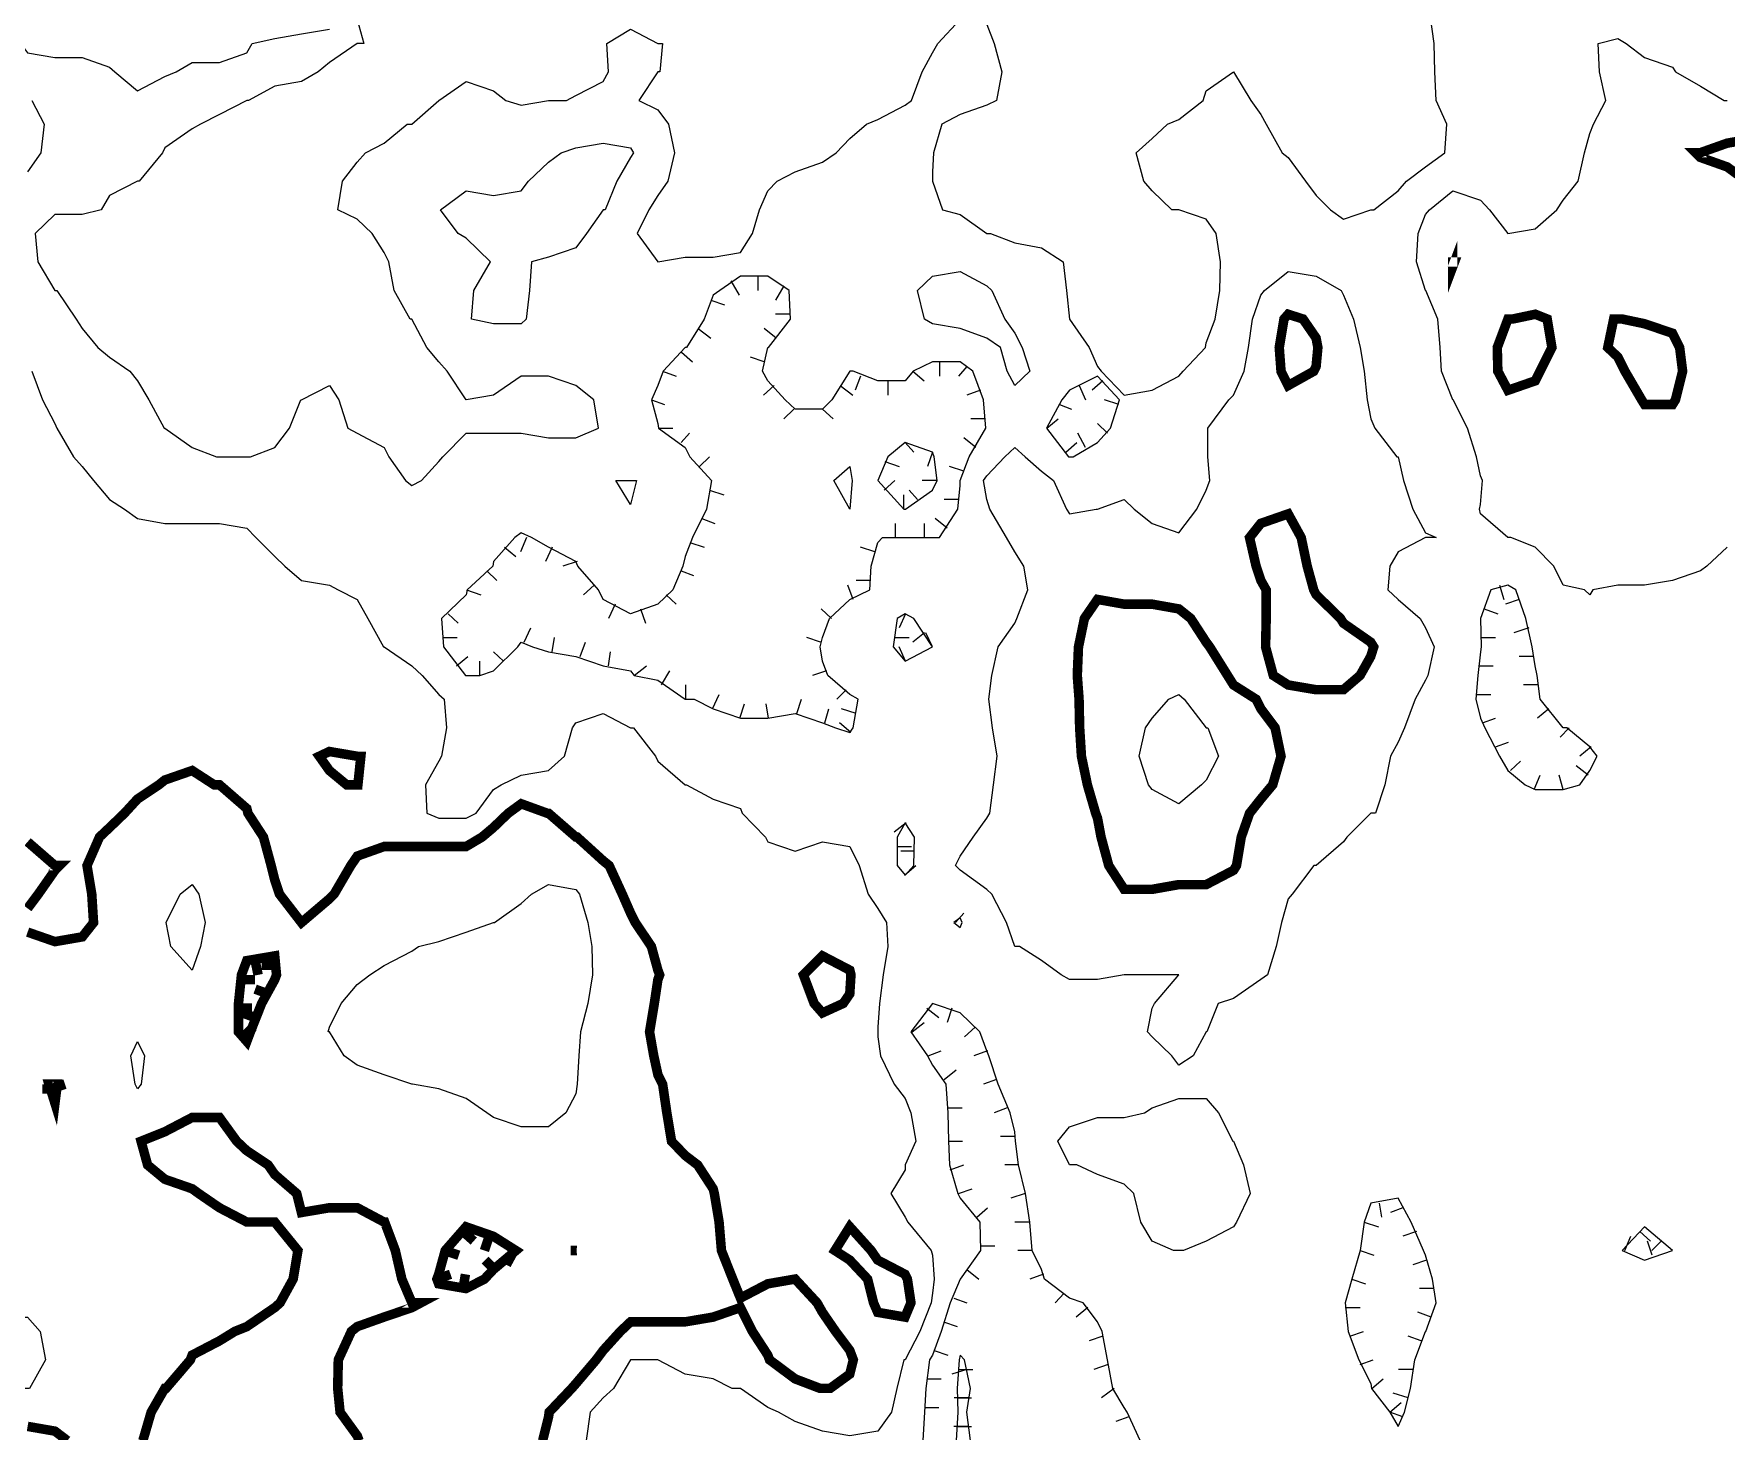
# Model space of a CAD drawing. Extents: x 628896 to 629898, y 4519176 to 4520140.
# Drawn here: x 629174.4 to 629352.5, y 4519785 to 4519932 of the extents above; entities that cross this region are included whole.
import ezdxf

# ---------------------------------------------------------------- set-up
doc = ezdxf.new("R2010")
doc.units = 0

msp = doc.modelspace()

# ---------------------------------------------------------------- linework, layer by layer
at = {"layer": 'GSLAYER', "linetype": 'CONTINUOUS', "flags": 128}
for points in [[(629171.6875, 4519934), (629173, 4519931), (629173.75, 4519930), (629176.625, 4519929.5), (629179.5, 4519929.5), (629182.375, 4519928.5), (629182.9375, 4519928), (629185.3125, 4519926), (629188.1875, 4519927.5), (629189.375, 4519928), (629191.0625, 4519929), (629193.9375, 4519929), (629196.8125, 4519930), (629197.375, 4519931), (629199.75, 4519931.5), (629202.5625, 4519932), (629205.5, 4519932.5)], [(629208.4375, 4519933.5), (629209.125, 4519931), (629208.4375, 4519931), (629205.5, 4519929), (629204.3125, 4519928), (629202.5625, 4519927), (629199.75, 4519926.5), (629197, 4519925), (629196.8125, 4519925), (629193.9375, 4519923.5), (629191.9375, 4519922.5), (629191.0625, 4519922), (629188.1875, 4519920), (629187.9375, 4519919.5), (629185.5, 4519916.5), (629185.3125, 4519916.5), (629182.375, 4519915), (629181.5, 4519913.5), (629179.5, 4519913), (629176.625, 4519913), (629174.5625, 4519911), (629174.8125, 4519908), (629176.625, 4519905), (629176.8125, 4519905), (629178.875, 4519902), (629179.5, 4519901), (629181.125, 4519899), (629182.375, 4519898), (629184.5, 4519896.5), (629185.3125, 4519895.5), (629186.5, 4519893.5), (629188.125, 4519890.5), (629188.1875, 4519890.5), (629191.0625, 4519888.5), (629193.625, 4519887.5), (629193.9375, 4519887.5), (629196.8125, 4519887.5), (629197.1875, 4519887.5), (629199.75, 4519888.5), (629201.3125, 4519890.5), (629202.5, 4519893.5), (629202.5625, 4519893.5), (629205.5, 4519895), (629206.5, 4519893.5), (629207.4375, 4519890.5), (629208.4375, 4519890), (629211.25, 4519888.5), (629211.75, 4519887.5), (629213.5, 4519885), (629214.1875, 4519884.5), (629215.1875, 4519885), (629217, 4519887), (629217.4375, 4519887.5), (629219.875, 4519890), (629222.75, 4519890), (629225.6875, 4519890), (629228.5625, 4519889.5), (629231.4375, 4519889.5), (629233.8125, 4519890.5), (629233.3125, 4519893.5), (629231.4375, 4519895), (629228.5625, 4519896), (629225.6875, 4519896), (629222.75, 4519894), (629219.875, 4519893.5), (629217.875, 4519896.5), (629217, 4519897.5), (629215.75, 4519899), (629214.1875, 4519902), (629214, 4519902), (629212.3125, 4519905), (629211.75, 4519908), (629211.25, 4519909), (629210, 4519911), (629208.4375, 4519912.5), (629206.375, 4519913.5), (629206.875, 4519916.5), (629208.4375, 4519918.5), (629209.3125, 4519919.5), (629211.25, 4519920.5), (629213.6875, 4519922.5), (629214.1875, 4519922.5), (629217, 4519925), (629219.875, 4519927), (629222.75, 4519926), (629224.0625, 4519925), (629225.6875, 4519924.5), (629228.5625, 4519925), (629230.4375, 4519925), (629231.4375, 4519925.5), (629234.3125, 4519927), (629234.875, 4519928), (629234.6875, 4519931), (629237.1875, 4519932.5), (629240.0625, 4519931), (629240.5625, 4519931), (629240.25, 4519928), (629240.0625, 4519928), (629238.0625, 4519925), (629240.0625, 4519924), (629241.1875, 4519922.5), (629241.8125, 4519919.5), (629241.125, 4519916.5), (629240.0625, 4519915), (629239.125, 4519913.5), (629237.875, 4519911), (629240.0625, 4519908), (629242.9375, 4519908.5), (629245.875, 4519908.5), (629248.75, 4519909), (629250, 4519911), (629250.75, 4519913.5), (629251.625, 4519915.5), (629252.625, 4519916.5), (629254.5, 4519917.5), (629257.375, 4519918.5), (629258.8125, 4519919.5), (629260.25, 4519921), (629262, 4519922.5), (629263.1875, 4519923), (629266.0625, 4519924.5), (629266.75, 4519925), (629267.875, 4519928), (629268.9375, 4519930), (629269.5, 4519931), (629271.875, 4519933.5)], [(629274.6875, 4519933), (629275.4375, 4519931), (629276.25, 4519928), (629275.6875, 4519925), (629274.6875, 4519924.5), (629271.875, 4519923.5), (629269.9375, 4519922.5), (629269.0625, 4519919.5), (629268.9375, 4519917.5), (629268.9375, 4519916.5), (629268.9375, 4519916.5), (629270, 4519913.5), (629271.875, 4519913), (629274.6875, 4519911), (629275.0625, 4519911), (629277.625, 4519910), (629280.4375, 4519909.5), (629282.6875, 4519908), (629283.0625, 4519905), (629283.375, 4519902), (629285.4375, 4519899), (629286.3125, 4519897), (629286.6875, 4519896.5), (629289.125, 4519894), (629292.0625, 4519894.5), (629294.875, 4519896), (629295.3125, 4519896.5), (629297.6875, 4519899), (629297.75, 4519899.5), (629298.6875, 4519902), (629299.1875, 4519905), (629299.25, 4519908), (629298.8125, 4519911), (629297.75, 4519912.5), (629294.875, 4519913.5), (629294.125, 4519913.5), (629292.0625, 4519915.5), (629291.1875, 4519916.5), (629290.375, 4519919.5), (629292.0625, 4519921), (629293.6875, 4519922.5), (629294.875, 4519923), (629297.4375, 4519925), (629297.75, 4519926), (629300.625, 4519928), (629302.4375, 4519925), (629303.5, 4519923.5), (629304.0625, 4519922.5), (629305.75, 4519919.5), (629306.375, 4519919), (629308.1875, 4519916.5), (629309.3125, 4519915), (629310.8125, 4519913.5), (629312.1875, 4519912.5), (629315.0625, 4519913.5), (629315.375, 4519913.5), (629317.9375, 4519915.5), (629318.8125, 4519916.5), (629320.8125, 4519918), (629322.875, 4519919.5), (629323.0625, 4519922.5), (629321.9375, 4519925), (629321.8125, 4519928), (629321.75, 4519931), (629321.3125, 4519934)], [(629337.5625, 4519873.5), (629335.3125, 4519874), (629334.3125, 4519876), (629332.375, 4519878), (629329.8125, 4519879), (629329.5, 4519879), (629326.625, 4519881.5), (629326.5, 4519882), (629326.625, 4519882.5), (629326.8125, 4519885), (629326.625, 4519885.5), (629326.1875, 4519887.5), (629325.25, 4519890.5), (629323.75, 4519893.5), (629323.6875, 4519893.5), (629322.5, 4519896.5), (629322.375, 4519899), (629322.125, 4519902), (629320.875, 4519905), (629320.8125, 4519905), (629319.875, 4519908), (629320.0625, 4519911), (629320.8125, 4519913), (629321.25, 4519913.5), (629323.6875, 4519915.5), (629326.625, 4519914.5), (629327.5625, 4519913.5), (629329.5, 4519911), (629332.375, 4519911.5), (629334.625, 4519913.5), (629335.3125, 4519914.5), (629336.875, 4519916.5), (629337.5625, 4519919.5), (629338.125, 4519921.5), (629338.5, 4519922.5), (629339.8125, 4519925), (629339.125, 4519928), (629339, 4519931), (629341.0625, 4519931.5), (629341.9375, 4519931), (629343.875, 4519929.5), (629346.8125, 4519928.5), (629347.125, 4519928), (629349.75, 4519926.5), (629352.25, 4519925), (629352.5625, 4519925)], [(629174.1875, 4519925), (629175.5, 4519922.5), (629175.125, 4519919.5), (629173.75, 4519917.5)], [(629220.4375, 4519902), (629220.6875, 4519905), (629222.4375, 4519908), (629219.875, 4519910.5), (629219.0625, 4519911), (629217.1875, 4519913.5), (629219.875, 4519915.5), (629222.75, 4519915), (629225.6875, 4519915.5), (629226.4375, 4519916.5), (629228.5625, 4519918.5), (629229.875, 4519919.5), (629231.4375, 4519920), (629234.3125, 4519920.5), (629237.1875, 4519920), (629237.5, 4519919.5), (629237.1875, 4519919), (629235.75, 4519916.5), (629234.5, 4519913.5), (629234.3125, 4519913.5), (629232.5625, 4519911), (629231.4375, 4519909.5), (629228.5625, 4519908.5), (629226.75, 4519908), (629226.5625, 4519905), (629226.1875, 4519902), (629225.6875, 4519901.5), (629222.75, 4519901.5), (629220.4375, 4519902)], [(629260.625, 4519859), (629261.125, 4519862), (629260.25, 4519862.5), (629257.9375, 4519864.5), (629257.375, 4519866), (629257.125, 4519867.5), (629257.375, 4519868.5), (629258.125, 4519870.5), (629260.25, 4519872.5), (629262.375, 4519873.5), (629262.5, 4519876), (629263.1875, 4519878.5), (629263.6875, 4519879), (629266.0625, 4519879), (629268.375, 4519879), (629268.9375, 4519879), (629269.6875, 4519879), (629271.625, 4519882), (629271.875, 4519884.5), (629271.875, 4519885), (629272.8125, 4519887.5), (629274.5625, 4519890.5), (629274.3125, 4519893.5), (629273.1875, 4519896.5), (629271.875, 4519897.5), (629268.9375, 4519897.5), (629266.9375, 4519896.5), (629266.0625, 4519895.5), (629263.1875, 4519895.5), (629260.625, 4519896.5), (629260.25, 4519896.5), (629260.25, 4519896.5), (629258.375, 4519893.5), (629257.375, 4519892.5), (629254.5, 4519892.5), (629253.4375, 4519893.5), (629251.625, 4519895.5), (629251.0625, 4519896.5), (629251.625, 4519899), (629251.6875, 4519899), (629254, 4519902), (629253.875, 4519905), (629251.625, 4519906.5), (629248.75, 4519906.5), (629246.5625, 4519905), (629245.875, 4519904.5), (629244.9375, 4519902), (629243.0625, 4519899), (629242.9375, 4519899), (629240.625, 4519896.5), (629240.0625, 4519895), (629239.375, 4519893.5), (629240.0625, 4519891), (629240.125, 4519890.5), (629242.9375, 4519888.5), (629243.4375, 4519887.5), (629245.6875, 4519885), (629245.1875, 4519882), (629243.6875, 4519879), (629242.9375, 4519877), (629242.6875, 4519876), (629241.625, 4519873.5), (629240.0625, 4519872), (629237.1875, 4519871), (629234.3125, 4519872.5), (629233.8125, 4519873.5), (629231.625, 4519876), (629231.4375, 4519876.5), (629228.5625, 4519878), (629226.75, 4519879), (629225.6875, 4519879.5), (629225, 4519879), (629222.75, 4519876.5), (629222.6875, 4519876), (629220, 4519873.5), (629219.875, 4519873), (629217.3125, 4519870.5), (629217.5, 4519867.5), (629219.8125, 4519864.5), (629219.875, 4519864.5), (629221.3125, 4519864.5), (629222.75, 4519865), (629225.3125, 4519867.5), (629225.6875, 4519868), (629226.875, 4519867.5), (629228.5625, 4519867), (629231.4375, 4519866.5), (629234.3125, 4519865.5), (629237.1875, 4519865), (629237.5625, 4519864.5), (629240.0625, 4519864), (629242.9375, 4519862), (629243.875, 4519862), (629245.875, 4519861), (629248.75, 4519860), (629251.625, 4519860), (629254.5, 4519860.5), (629257.375, 4519859.5), (629258.75, 4519859), (629260.25, 4519858.5), (629260.625, 4519859)], [(629250.5625, 4519906.5), (629250.5625, 4519905)], [(629276.8125, 4519896.5), (629276.125, 4519899), (629274.6875, 4519900), (629271.875, 4519901), (629268.9375, 4519901.5), (629268.125, 4519902), (629267.375, 4519905), (629268.9375, 4519906.5), (629271.875, 4519907), (629274.6875, 4519905.5), (629275.1875, 4519905), (629276.5625, 4519902), (629277.625, 4519900.5), (629278.375, 4519899), (629279.1875, 4519896.5), (629277.625, 4519895), (629276.8125, 4519896.5)], [(629294.125, 4519824.5), (629292.0625, 4519826.5), (629291.5625, 4519827), (629292.0625, 4519829.5), (629292.3125, 4519830), (629294.875, 4519833), (629292.0625, 4519833), (629289.75, 4519833), (629289.125, 4519833), (629286.3125, 4519832.5), (629283.375, 4519832.5), (629282.5, 4519833), (629280.4375, 4519834.5), (629278.125, 4519836), (629277.625, 4519836), (629276.75, 4519838.5), (629275.1875, 4519841.5), (629274.6875, 4519842), (629271.875, 4519844), (629271.375, 4519844.5), (629271.875, 4519845.5), (629273.25, 4519847.5), (629274.6875, 4519849.5), (629275, 4519850), (629275.375, 4519853), (629275.75, 4519856), (629275.25, 4519859), (629274.875, 4519862), (629275.1875, 4519864.5), (629275.875, 4519867.5), (629277.625, 4519870), (629277.8125, 4519870.5), (629279, 4519873.5), (629278.5625, 4519876), (629277.625, 4519877.5), (629276.75, 4519879), (629275, 4519882), (629274.6875, 4519883), (629274.3125, 4519885), (629274.6875, 4519885.5), (629276.5625, 4519887.5), (629277.625, 4519888.5), (629278.6875, 4519887.5), (629280.4375, 4519886), (629281.6875, 4519885), (629283.0625, 4519882), (629283.375, 4519881.5), (629286.1875, 4519882), (629286.3125, 4519882), (629289.125, 4519883), (629290.1875, 4519882), (629292.0625, 4519880.5), (629294.875, 4519879.5), (629296.75, 4519882), (629297.75, 4519884), (629298.125, 4519885), (629297.9375, 4519887.5), (629297.9375, 4519890.5), (629300.125, 4519893.5), (629300.625, 4519894), (629301.75, 4519896.5), (629302.1875, 4519899), (629302.625, 4519902), (629303.5, 4519904.5), (629303.875, 4519905), (629306.375, 4519907), (629309.3125, 4519906.5), (629311.9375, 4519905), (629312.1875, 4519904.5), (629313.25, 4519902), (629313.9375, 4519899), (629314.375, 4519896.5), (629314.6875, 4519893.5), (629315.0625, 4519891.5), (629315.5, 4519890.5), (629317.8125, 4519887.5), (629317.9375, 4519887.5), (629318.5, 4519885), (629319.5, 4519882), (629320.8125, 4519879.5), (629321.9375, 4519879), (629320.8125, 4519879), (629317.9375, 4519877.5), (629317.0625, 4519876), (629316.875, 4519873.5), (629317.9375, 4519872.5), (629320.25, 4519870.5), (629320.8125, 4519869.5), (629321.75, 4519867.5), (629321.0625, 4519864.5), (629320.8125, 4519864), (629319.75, 4519862), (629318.625, 4519859), (629317.9375, 4519857.5), (629317.125, 4519856), (629316.5625, 4519853), (629315.5625, 4519850), (629315.0625, 4519850), (629312.5625, 4519847.5), (629312.1875, 4519847), (629309.3125, 4519844.5), (629309.0625, 4519844.5), (629306.8125, 4519841.5), (629306.375, 4519841), (629305.6875, 4519838.5), (629305.125, 4519836), (629304.1875, 4519833), (629303.5, 4519832.5), (629300.625, 4519830.5), (629299, 4519830), (629297.8125, 4519827), (629297.75, 4519827), (629296.375, 4519824.5), (629294.875, 4519823.5), (629294.125, 4519824.5)], [(629247.75, 4519906), (629248.625, 4519904.5)], [(629253.3125, 4519905.5), (629252.4375, 4519904)], [(629245.625, 4519904), (629247.0625, 4519903.5)], [(629254, 4519902.5), (629252.4375, 4519902.5)], [(629244.3125, 4519901), (629245.625, 4519900)], [(629252.5, 4519900), (629251.25, 4519901)], [(629242.5625, 4519898.5), (629243.6875, 4519897.5)], [(629251.25, 4519897.5), (629249.8125, 4519898)], [(629174.1875, 4519896.5), (629175.3125, 4519893.5), (629176.625, 4519891), (629176.8125, 4519890.5), (629178.5625, 4519887.5), (629179.5, 4519886.5), (629180.6875, 4519885), (629182.375, 4519883), (629183.9375, 4519882), (629185.3125, 4519881), (629188.1875, 4519880.5), (629191.0625, 4519880.5), (629193.9375, 4519880.5), (629196.8125, 4519880), (629197.75, 4519879), (629199.75, 4519877), (629200.8125, 4519876), (629202.5625, 4519874.5), (629205.5, 4519874), (629206.4375, 4519873.5), (629208.4375, 4519872.5), (629209.5625, 4519870.5), (629211.1875, 4519867.5), (629211.25, 4519867.5), (629214.1875, 4519865.5), (629215.25, 4519864.5), (629217, 4519862.5), (629217.5625, 4519862), (629217.8125, 4519859), (629217.3125, 4519856), (629217, 4519855.5), (629215.625, 4519853), (629215.75, 4519850), (629217, 4519849.5), (629219.875, 4519849.5), (629220.9375, 4519850), (629222.75, 4519852.5), (629223.5625, 4519853), (629225.6875, 4519854), (629228.5625, 4519854.5), (629230.25, 4519856), (629231.0625, 4519859), (629231.4375, 4519859.5), (629234.3125, 4519860.5), (629237.1875, 4519859), (629237.5, 4519859), (629239.8125, 4519856), (629240.0625, 4519855.5), (629242.9375, 4519853), (629243.0625, 4519853), (629245.875, 4519851.5), (629248.75, 4519850.5), (629248.9375, 4519850), (629251.375, 4519847.5), (629251.625, 4519847), (629254.5, 4519846), (629257.375, 4519847), (629260.25, 4519846.5), (629261.25, 4519844.5), (629262.1875, 4519841.5), (629263.1875, 4519840), (629264.125, 4519838.5), (629264.25, 4519836), (629263.75, 4519833), (629263.375, 4519830), (629263.1875, 4519827.5), (629263.1875, 4519827), (629263.1875, 4519826.5), (629263.5, 4519824.5), (629264.9375, 4519821.5), (629266.0625, 4519820), (629266.6875, 4519818.5), (629267.1875, 4519815.5), (629266.0625, 4519813), (629266.0625, 4519812.5), (629264.5625, 4519810), (629266.0625, 4519807.5), (629266.375, 4519807), (629268.8125, 4519804), (629268.9375, 4519803.5), (629269.125, 4519801), (629268.9375, 4519799.5), (629268.8125, 4519798.5), (629267.625, 4519795.5), (629266.0625, 4519792.5), (629265.9375, 4519792.5), (629265.1875, 4519789.5), (629264.625, 4519787), (629263.1875, 4519785), (629260.25, 4519784.5), (629257.375, 4519785), (629254.5, 4519786), (629252.75, 4519787), (629251.625, 4519787.5), (629248.75, 4519789.5), (629247.875, 4519789.5), (629245.875, 4519790.5), (629242.9375, 4519791), (629240.0625, 4519792.5), (629237.8125, 4519792.5), (629237.1875, 4519792.5), (629235.375, 4519789.5), (629234.3125, 4519788.5), (629232.9375, 4519787), (629232.5, 4519784)], [(629240.5625, 4519896.5), (629242, 4519896)], [(629261.375, 4519896), (629260.8125, 4519894.5)], [(629266.875, 4519896.5), (629268.0625, 4519895.5)], [(629269.6875, 4519897.5), (629269.6875, 4519896)], [(629272.5625, 4519897), (629271.6875, 4519896)], [(629283.75, 4519887.5), (629286.3125, 4519889), (629287.6875, 4519890.5), (629288.625, 4519893.5), (629286.3125, 4519896), (629283.375, 4519894.5), (629282.5625, 4519893.5), (629280.9375, 4519890.5), (629283.25, 4519887.5), (629283.375, 4519887.5), (629283.75, 4519887.5)], [(629252.3125, 4519895), (629251.1875, 4519894)], [(629259.25, 4519895), (629260.5625, 4519894)], [(629264.25, 4519895.5), (629264.25, 4519894)], [(629274, 4519894.5), (629272.5625, 4519894)], [(629284.375, 4519895), (629285.0625, 4519893.5)], [(629286.875, 4519895.5), (629285.75, 4519894.5)], [(629239.375, 4519893.5), (629240.75, 4519893)], [(629254.375, 4519892.5), (629253.3125, 4519891.5)], [(629257.375, 4519892.5), (629258.5, 4519891.5)], [(629282.3125, 4519893), (629283.5625, 4519892.5)], [(629288.5625, 4519893), (629287.0625, 4519893.5)], [(629240.125, 4519890.5), (629241.625, 4519890.5)], [(629274.5, 4519891.5), (629273, 4519891.5)], [(629281, 4519890.5), (629282.1875, 4519891.5)], [(629287.375, 4519890), (629286.3125, 4519891)], [(629242.5, 4519889), (629243.375, 4519890)], [(629266.125, 4519882), (629268.9375, 4519884), (629269.4375, 4519885), (629269.125, 4519887.5), (629268.9375, 4519888), (629266.0625, 4519889), (629264.25, 4519887.5), (629263.1875, 4519885), (629265.9375, 4519882), (629266.0625, 4519882), (629266.125, 4519882)], [(629266.0625, 4519889), (629267, 4519888)], [(629273.5, 4519888.5), (629272.25, 4519889.5)], [(629283, 4519888), (629284.125, 4519889)], [(629285.0625, 4519888.5), (629284.25, 4519890)], [(629244.4375, 4519886.5), (629245.5, 4519887.5)], [(629263.9375, 4519887), (629265.4375, 4519886.5)], [(629268.9375, 4519888), (629268.4375, 4519886.5)], [(629258.5625, 4519885), (629260.25, 4519886.5), (629260.5, 4519885), (629260.25, 4519882), (629258.5625, 4519885)], [(629272.25, 4519886), (629270.75, 4519886.5)], [(629235.625, 4519885), (629237.1875, 4519885), (629237.8125, 4519885), (629237.1875, 4519882.5), (629235.625, 4519885)], [(629245.5, 4519884), (629247, 4519883.5)], [(629263.875, 4519884), (629265, 4519885)], [(629265.9375, 4519882), (629265.9375, 4519883.5)], [(629267.375, 4519883), (629266.5, 4519884)], [(629269.4375, 4519885), (629267.875, 4519885)], [(629271.6875, 4519883), (629270.1875, 4519883)], [(629244.6875, 4519881), (629246.0625, 4519880.5)], [(629265.0625, 4519879), (629265.0625, 4519880.5)], [(629268.125, 4519879), (629268.125, 4519880.5)], [(629270.5, 4519880), (629269.25, 4519881)], [(629223.9375, 4519878), (629225.125, 4519877)], [(629226.25, 4519879), (629225.625, 4519877.5)], [(629228.9375, 4519878), (629228.25, 4519876.5)], [(629243.4375, 4519878.5), (629244.9375, 4519878)], [(629262.875, 4519877.5), (629261.375, 4519878)], [(629352.5625, 4519878), (629350.4375, 4519876), (629349.75, 4519875.5), (629346.8125, 4519874.5), (629343.875, 4519874), (629341.0625, 4519874), (629338.4375, 4519873.5), (629338.125, 4519873), (629337.5625, 4519873.5)], [(629231.5625, 4519876.5), (629230.0625, 4519876)], [(629222.0625, 4519875.5), (629223.125, 4519874.5)], [(629242.5, 4519875.5), (629243.8125, 4519875)], [(629262.375, 4519874.5), (629260.9375, 4519874.5)], [(629219.9375, 4519873.5), (629221.4375, 4519873)], [(629233.375, 4519874), (629232.25, 4519873)], [(629240.9375, 4519873), (629242, 4519872)], [(629260.625, 4519872.5), (629260.0625, 4519874)], [(629337.0625, 4519853), (629338.125, 4519854.5), (629338.875, 4519856), (629338.125, 4519857), (629335.6875, 4519859), (629335.3125, 4519859), (629332.875, 4519862), (629332.5625, 4519864.5), (629332.375, 4519865.5), (629332.0625, 4519867.5), (629331.375, 4519870.5), (629330.3125, 4519873.5), (629329.5, 4519874), (629327.6875, 4519873.5), (629326.625, 4519870.5), (629326.6875, 4519867.5), (629326.625, 4519867), (629326.3125, 4519864.5), (629326.125, 4519862), (629326.625, 4519860), (629327.0625, 4519859), (629328.625, 4519856), (629329.5, 4519854.5), (629331.3125, 4519853), (629332.375, 4519852.5), (629335.3125, 4519852.5), (629337.0625, 4519853)], [(629328.625, 4519874), (629329.0625, 4519872.5)], [(629218, 4519871), (629219.0625, 4519870)], [(629235.5625, 4519872), (629234.875, 4519870.5)], [(629238.25, 4519871.5), (629238.75, 4519870)], [(629258.3125, 4519870.5), (629257.25, 4519871.5)], [(629268.9375, 4519867.5), (629267, 4519870.5), (629266.0625, 4519871), (629265.25, 4519870.5), (629264.8125, 4519867.5), (629266.0625, 4519866), (629268.9375, 4519867.5)], [(629266.125, 4519871), (629265.4375, 4519869.5)], [(629327, 4519871.5), (629328.4375, 4519871)], [(629330.6875, 4519872.5), (629329.25, 4519872)], [(629226, 4519868), (629226.6875, 4519869.5)], [(629331.6875, 4519869.5), (629330.125, 4519869)], [(629217.4375, 4519868.5), (629218.9375, 4519868.5)], [(629228.9375, 4519867), (629229.1875, 4519868.5)], [(629231.875, 4519866.5), (629232.4375, 4519868)], [(629257.1875, 4519868), (629255.75, 4519868.5)], [(629264.9375, 4519868.5), (629266.5, 4519868.5)], [(629266.125, 4519866), (629265.4375, 4519867.5)], [(629268.125, 4519869), (629266.875, 4519868)], [(629268.9375, 4519867.5), (629268.25, 4519869)], [(629326.6875, 4519868.5), (629328.1875, 4519868.5)], [(629218.875, 4519865.5), (629220.0625, 4519866.5)], [(629221.3125, 4519864.5), (629221.3125, 4519866)], [(629223.8125, 4519866), (629222.75, 4519867)], [(629234.875, 4519865.5), (629235.0625, 4519867)], [(629237.5625, 4519864.5), (629238.875, 4519865.5)], [(629326.4375, 4519865.5), (629327.9375, 4519865.5)], [(629332.1875, 4519866.5), (629330.6875, 4519866.5)], [(629240.4375, 4519863.5), (629241.3125, 4519865)], [(629257.8125, 4519865), (629256.3125, 4519864.5)], [(629243, 4519862), (629243, 4519863.5)], [(629245.8125, 4519861), (629246.5, 4519862.5)], [(629254.6875, 4519860.5), (629255.1875, 4519862)], [(629259.875, 4519863), (629258.875, 4519862)], [(629291.6875, 4519853), (629290.6875, 4519856), (629291.375, 4519859), (629292.0625, 4519860), (629293.8125, 4519862), (629294.875, 4519862.5), (629295.4375, 4519862), (629297.75, 4519859), (629297.9375, 4519859), (629299.0625, 4519856), (629297.75, 4519853.5), (629297.25, 4519853), (629294.875, 4519851), (629292.0625, 4519852.5), (629291.6875, 4519853)], [(629326.1875, 4519862.5), (629327.6875, 4519862.5)], [(629332.625, 4519863.5), (629331.125, 4519863.5)], [(629248.6875, 4519860), (629249.1875, 4519861.5)], [(629251.6875, 4519860), (629251.4375, 4519861.5)], [(629257.625, 4519859.5), (629258.0625, 4519861)], [(629260.9375, 4519860.5), (629259.375, 4519861)], [(629333.8125, 4519861), (629332.625, 4519860)], [(629260.375, 4519858.5), (629259.1875, 4519859.5)], [(629326.8125, 4519859.5), (629328.1875, 4519860)], [(629335.9375, 4519859), (629335, 4519858)], [(629328.1875, 4519857), (629329.5625, 4519857.5)], [(629338.25, 4519857), (629337.0625, 4519856)], [(629329.75, 4519854.5), (629330.8125, 4519855.5)], [(629337.9375, 4519854), (629336.6875, 4519855)], [(629332.25, 4519852.5), (629332.875, 4519854)], [(629335.3125, 4519852.5), (629334.875, 4519854)], [(629266.1875, 4519849), (629264.9375, 4519848)], [(629267, 4519844.5), (629267.0625, 4519847.5), (629266.0625, 4519849), (629265.25, 4519847.5), (629265.25, 4519844.5), (629266.0625, 4519843.5), (629267, 4519844.5)], [(629265.25, 4519846.5), (629266.75, 4519846.5)], [(629267.0625, 4519846), (629265.625, 4519846)], [(629266, 4519843.5), (629267.1875, 4519844.5)], [(629188.8125, 4519836), (629188.3125, 4519838.5), (629189.8125, 4519841.5), (629191.0625, 4519842.5), (629191.75, 4519841.5), (629192.4375, 4519838.5), (629191.9375, 4519836), (629191.0625, 4519833.5), (629188.8125, 4519836)], [(629222.0625, 4519818.5), (629219.875, 4519820), (629217, 4519821), (629214.25, 4519821.5), (629214.1875, 4519821.5), (629211.25, 4519822.5), (629208.4375, 4519823.5), (629207.0625, 4519824.5), (629205.5, 4519827), (629205.375, 4519827), (629205.5, 4519827.5), (629206.75, 4519830), (629208.4375, 4519832), (629209.75, 4519833), (629211.25, 4519834), (629214.1875, 4519835.5), (629214.875, 4519836), (629217, 4519836.5), (629219.875, 4519837.5), (629222.75, 4519838.5), (629222.875, 4519838.5), (629225.6875, 4519840.5), (629226.75, 4519841.5), (629228.5625, 4519842.5), (629231.4375, 4519842), (629231.8125, 4519841.5), (629232.6875, 4519838.5), (629233.125, 4519836), (629233.1875, 4519833), (629232.6875, 4519830), (629231.9375, 4519827), (629231.75, 4519824.5), (629231.5625, 4519821.5), (629231.4375, 4519820.5), (629230.375, 4519818.5), (629228.5625, 4519817), (629225.6875, 4519817), (629222.75, 4519818), (629222.0625, 4519818.5)], [(629272.0625, 4519838.5), (629271.875, 4519839), (629271.1875, 4519838.5), (629271.875, 4519838), (629272.0625, 4519838.5)], [(629271.375, 4519838.5), (629272.25, 4519839.5)], [(629290.8125, 4519784), (629289.4375, 4519787), (629289.125, 4519787.5), (629287.9375, 4519789.5), (629287.375, 4519792.5), (629286.8125, 4519795.5), (629286.3125, 4519796.5), (629284.8125, 4519798.5), (629283.375, 4519799), (629280.75, 4519801), (629280.4375, 4519802), (629279.4375, 4519804), (629279.1875, 4519807), (629278.75, 4519810), (629278, 4519813), (629277.6875, 4519815.5), (629277.625, 4519816.5), (629277.125, 4519818.5), (629275.875, 4519821.5), (629274.875, 4519824.5), (629274.6875, 4519825), (629273.9375, 4519827), (629271.875, 4519829), (629268.9375, 4519830), (629266.6875, 4519827), (629268.4375, 4519824.5), (629268.9375, 4519823.5), (629270.375, 4519821.5), (629270.5625, 4519818.5), (629270.625, 4519815.5), (629270.75, 4519813), (629271.625, 4519810), (629271.875, 4519809.5), (629273.9375, 4519807), (629274, 4519804), (629271.875, 4519801), (629270.8125, 4519798.5), (629269.875, 4519795.5), (629268.9375, 4519793), (629268.625, 4519792.5), (629268.25, 4519789.5), (629268.125, 4519787), (629267.9375, 4519784)], [(629268.375, 4519829.5), (629269.625, 4519828.5)], [(629271, 4519829.5), (629270.5, 4519828)], [(629266.8125, 4519827), (629268.0625, 4519828)], [(629273.4375, 4519827.5), (629272.3125, 4519826.5)], [(629185.0625, 4519821.5), (629184.625, 4519824.5), (629185.3125, 4519826), (629186.0625, 4519824.5), (629185.6875, 4519821.5), (629185.3125, 4519821), (629185.0625, 4519821.5)], [(629268.5, 4519824.5), (629269.875, 4519825)], [(629274.75, 4519825), (629273.3125, 4519824.5)], [(629270.1875, 4519822), (629271.4375, 4519823)], [(629275.6875, 4519822), (629274.3125, 4519821.5)], [(629294.3125, 4519804), (629292.0625, 4519805), (629290.875, 4519807), (629290.125, 4519810), (629289.125, 4519811), (629286.3125, 4519812), (629284.125, 4519813), (629283.375, 4519813), (629282.125, 4519815.5), (629283.375, 4519817), (629286.3125, 4519818), (629289.125, 4519818), (629291.25, 4519818.5), (629292.0625, 4519819), (629294.875, 4519820), (629297.75, 4519820), (629299.0625, 4519818.5), (629300.5625, 4519815.5), (629300.625, 4519815.5), (629301.6875, 4519813), (629302.375, 4519810), (629300.9375, 4519807), (629300.625, 4519806.5), (629297.75, 4519805), (629295.375, 4519804), (629294.875, 4519804), (629294.3125, 4519804)], [(629270.5625, 4519819), (629272.0625, 4519819)], [(629276.8125, 4519819), (629275.4375, 4519818.5)], [(629277.625, 4519816), (629276.125, 4519816)], [(629270.625, 4519815.5), (629272.125, 4519815.5)], [(629270.8125, 4519812.5), (629272.25, 4519813)], [(629278, 4519813), (629276.5625, 4519813)], [(629271.6875, 4519810), (629273.125, 4519810.5)], [(629278.6875, 4519810), (629277.1875, 4519809.5)], [(629318.625, 4519787), (629319.25, 4519789.5), (629319.6875, 4519792.5), (629320.8125, 4519795.5), (629320.875, 4519795.5), (629321.9375, 4519798.5), (629321.5625, 4519801), (629320.8125, 4519803.5), (629320.625, 4519804), (629319.3125, 4519807), (629317.9375, 4519809.5), (629315.0625, 4519809), (629314.375, 4519807), (629313.9375, 4519804), (629313.0625, 4519801), (629312.375, 4519798.5), (629312.6875, 4519795.5), (629313.8125, 4519792.5), (629315.0625, 4519790), (629315.125, 4519789.5), (629317.0625, 4519787), (629317.9375, 4519785.5), (629318.625, 4519787)], [(629315.9375, 4519809), (629316.1875, 4519807.5)], [(629273.625, 4519807.5), (629274.75, 4519808.5)], [(629279.1875, 4519807), (629277.625, 4519807)], [(629314.375, 4519807), (629315.875, 4519806.5)], [(629318.4375, 4519808.5), (629317.125, 4519808)], [(629319.875, 4519806), (629318.4375, 4519805.5)], [(629346.8125, 4519804), (629343.875, 4519806.5), (629341.5, 4519804), (629343.875, 4519803), (629346.8125, 4519804)], [(629341.8125, 4519804), (629342.4375, 4519805.5)], [(629343.375, 4519806), (629344.5, 4519805)], [(629344.6875, 4519803.5), (629344.1875, 4519805)], [(629345.625, 4519805), (629344.625, 4519804)], [(629274, 4519804.5), (629275.5, 4519804.5)], [(629279.4375, 4519804), (629277.9375, 4519804)], [(629313.9375, 4519804), (629315.375, 4519803.5)], [(629272.5625, 4519802), (629273.8125, 4519801)], [(629280.625, 4519801.5), (629279.1875, 4519801)], [(629320.9375, 4519803), (629319.5, 4519802.5)], [(629313.0625, 4519801), (629314.5, 4519800.5)], [(629321.75, 4519800), (629320.1875, 4519800)], [(629271.1875, 4519799), (629272.5625, 4519798.5)], [(629282.8125, 4519799.5), (629281.875, 4519798.5)], [(629285.3125, 4519798), (629284.0625, 4519797)], [(629312.375, 4519798), (629313.9375, 4519798)], [(629173.0625, 4519789.5), (629170.875, 4519791), (629169.6875, 4519792.5), (629169.375, 4519795.5), (629170.875, 4519797), (629173.75, 4519797), (629175.0625, 4519795.5), (629175.625, 4519792.5), (629173.9375, 4519789.5), (629173.75, 4519789.5), (629173.0625, 4519789.5)], [(629270.125, 4519796.5), (629271.5625, 4519796)], [(629321.4375, 4519797), (629320, 4519797.5)], [(629286.875, 4519795), (629285.4375, 4519794.5)], [(629312.875, 4519795), (629314.3125, 4519795.5)], [(629320.375, 4519794.5), (629319, 4519795)], [(629269.125, 4519793.5), (629270.5625, 4519793)], [(629272.5625, 4519781), (629272.9375, 4519784), (629272.5625, 4519787), (629272.9375, 4519789.5), (629272.3125, 4519792.5), (629271.875, 4519793), (629271.75, 4519792.5), (629271.5625, 4519789.5), (629271.625, 4519787), (629271.4375, 4519784), (629271.5625, 4519781), (629271.875, 4519780.5), (629272.5625, 4519781)], [(629313.9375, 4519792), (629315.3125, 4519792.5)], [(629272.5625, 4519791.5), (629271, 4519791)], [(629271.6875, 4519791.5), (629273.1875, 4519791.5)], [(629287.4375, 4519792), (629285.9375, 4519791.5)], [(629319.5, 4519791.5), (629318, 4519791.5)], [(629268.375, 4519790.5), (629269.875, 4519790.5)], [(629288.0625, 4519789.5), (629286.75, 4519788.5)], [(629315.1875, 4519789.5), (629316.375, 4519790.5)], [(629319, 4519788.5), (629317.4375, 4519789)], [(629268.125, 4519787.5), (629269.625, 4519787.5)], [(629272.75, 4519788.5), (629271.25, 4519788.5)], [(629271.5625, 4519788.5), (629273.0625, 4519788.5)], [(629317.0625, 4519787), (629318.25, 4519788)], [(629272.75, 4519785.5), (629271.1875, 4519785.5)], [(629271.5625, 4519785.5), (629273.0625, 4519785.5)], [(629289.625, 4519786.5), (629288.25, 4519786)], [(629318.4375, 4519786.5), (629317.0625, 4519787)]]:
    msp.add_lwpolyline(points, dxfattribs=at)
at = {"layer": 'GSLAYER', "linetype": 'CONTINUOUS', "const_width": 1, "flags": 128}
for points in [[(629356.4375, 4519913.5), (629355.5, 4519915.5), (629354.625, 4519916.5), (629352.5625, 4519918), (629349.75, 4519919), (629349.25, 4519919.5), (629349.75, 4519919.5), (629352.5625, 4519920.5), (629355.5, 4519921), (629358.3125, 4519920.5), (629361.1875, 4519920), (629364, 4519919.5), (629361.75, 4519916.5), (629361.1875, 4519916), (629360, 4519913.5), (629358.3125, 4519911.5), (629356.4375, 4519913.5)], [(629323.6875, 4519908), (629323.875, 4519908), (629323.6875, 4519907.5), (629323.6875, 4519908)], [(629305.625, 4519896.5), (629305.4375, 4519899), (629305.9375, 4519902), (629306.375, 4519902.5), (629307.9375, 4519902), (629309.3125, 4519900), (629309.5, 4519899), (629309.3125, 4519897), (629309.0625, 4519896.5), (629306.375, 4519895), (629305.625, 4519896.5)], [(629328.4375, 4519896.5), (629328.375, 4519899), (629329.5, 4519902), (629330, 4519902), (629332.375, 4519902.5), (629333.625, 4519902), (629334.125, 4519899), (629332.875, 4519896.5), (629332.375, 4519895.5), (629329.5, 4519894.5), (629328.4375, 4519896.5)], [(629343.5625, 4519893.5), (629341.8125, 4519896.5), (629341.0625, 4519898), (629340, 4519899), (629340.625, 4519902), (629341.0625, 4519902), (629341.5, 4519902), (629343.875, 4519901.5), (629346.8125, 4519900.5), (629347.5625, 4519899), (629347.875, 4519896.5), (629347.125, 4519893.5), (629346.8125, 4519893), (629343.875, 4519893), (629343.5625, 4519893.5)], [(629304.8125, 4519864.5), (629304, 4519867.5), (629304.0625, 4519870.5), (629304.0625, 4519873.5), (629303.5, 4519874.5), (629303, 4519876), (629302.3125, 4519879), (629303.5, 4519880.5), (629306.375, 4519881.5), (629307.75, 4519879), (629308.375, 4519876), (629309.0625, 4519873.5), (629309.3125, 4519873), (629311.875, 4519870.5), (629312.1875, 4519870), (629315.0625, 4519868), (629315.375, 4519867.5), (629315.0625, 4519866.5), (629313.9375, 4519864.5), (629312.1875, 4519863), (629309.3125, 4519863), (629306.375, 4519863.5), (629304.8125, 4519864.5)], [(629287.5, 4519844.5), (629286.6875, 4519847.5), (629286.3125, 4519849.5), (629286.125, 4519850), (629285.25, 4519853), (629284.625, 4519856), (629284.4375, 4519859), (629284.375, 4519862), (629284.1875, 4519864.5), (629284.3125, 4519867.5), (629284.9375, 4519870.5), (629286.3125, 4519872.5), (629289.125, 4519872), (629292.0625, 4519872), (629294.875, 4519871.5), (629296.125, 4519870.5), (629297.75, 4519868), (629298.125, 4519867.5), (629300, 4519864.5), (629300.625, 4519863.5), (629303, 4519862), (629303.5, 4519861), (629305, 4519859), (629305.625, 4519856), (629304.75, 4519853), (629303.5, 4519851.5), (629302.3125, 4519850), (629301.4375, 4519847.5), (629300.9375, 4519844.5), (629300.625, 4519844), (629297.75, 4519842.5), (629294.875, 4519842.5), (629292.0625, 4519842), (629289.125, 4519842), (629287.5, 4519844.5)], [(629207.3125, 4519853), (629205.5, 4519854.5), (629204.4375, 4519856), (629205.5, 4519856.5), (629208.4375, 4519856), (629208.8125, 4519856), (629208.5, 4519853), (629208.4375, 4519853), (629207.3125, 4519853)], [(629173.75, 4519837.5), (629176.625, 4519836.5), (629179.5, 4519837), (629180.6875, 4519838.5), (629180.5, 4519841.5), (629180, 4519844.5), (629181.3125, 4519847.5), (629182.375, 4519848.5), (629183.9375, 4519850), (629185.3125, 4519851.5), (629187.5625, 4519853), (629188.1875, 4519853.5), (629191.0625, 4519854.5), (629193.375, 4519853), (629193.9375, 4519853), (629196.8125, 4519850.5), (629196.9375, 4519850), (629198.5625, 4519847.5), (629199.375, 4519844.5), (629199.75, 4519843), (629200.25, 4519841.5), (629202.5625, 4519838.5), (629205.5, 4519841), (629206, 4519841.5), (629207.75, 4519844.5), (629208.4375, 4519845.5), (629211.25, 4519846.5), (629214.1875, 4519846.5), (629217, 4519846.5), (629219.875, 4519846.5), (629221.5625, 4519847.5), (629222.75, 4519848.5), (629224.3125, 4519850), (629225.6875, 4519851), (629228.4375, 4519850), (629228.5625, 4519850), (629231.4375, 4519847.5), (629231.5625, 4519847.5), (629234.3125, 4519845), (629234.9375, 4519844.5), (629236.3125, 4519841.5), (629237.1875, 4519839.5), (629237.6875, 4519838.5), (629239.375, 4519836), (629240.0625, 4519833.5), (629240.25, 4519833), (629240.0625, 4519832.5), (629239.6875, 4519830), (629239.1875, 4519827), (629239.625, 4519824.5), (629240.0625, 4519822.5), (629240.5625, 4519821.5), (629241, 4519818.5), (629241.5, 4519815.5), (629242.9375, 4519814), (629244.25, 4519813), (629245.875, 4519810.5), (629246, 4519810), (629246.5, 4519807), (629246.75, 4519804), (629247.9375, 4519801), (629248.75, 4519799), (629251.625, 4519800.5), (629254.5, 4519801), (629256.8125, 4519798.5), (629257.375, 4519797.5), (629258.75, 4519795.5), (629260.25, 4519793.5), (629260.625, 4519792.5), (629260.25, 4519791), (629258.1875, 4519789.5), (629257.375, 4519789.5), (629257.125, 4519789.5), (629254.5, 4519790.5), (629251.8125, 4519792.5), (629251.625, 4519793), (629250, 4519795.5), (629248.75, 4519798), (629245.875, 4519797), (629242.9375, 4519796.5), (629240.0625, 4519796.5), (629237.1875, 4519796.5), (629236.125, 4519795.5), (629234.3125, 4519793.5), (629233.5625, 4519792.5), (629231.4375, 4519790), (629231, 4519789.5), (629228.625, 4519787), (629228.5625, 4519786.5), (629227.9375, 4519784)], [(629173.75, 4519847), (629176.625, 4519844.5), (629177.125, 4519844.5), (629176.625, 4519844), (629174.875, 4519841.5), (629173.75, 4519840)], [(629197.1875, 4519827), (629198.375, 4519830), (629199.75, 4519832.5), (629199.9375, 4519833), (629199.75, 4519835), (629196.8125, 4519834.5), (629196.25, 4519833), (629195.9375, 4519830), (629195.9375, 4519827), (629196.8125, 4519826), (629197.1875, 4519827)], [(629256.5, 4519830), (629255.375, 4519833), (629257.375, 4519835), (629260.25, 4519833.5), (629260.375, 4519833), (629260.25, 4519831), (629259.5625, 4519830), (629257.375, 4519829), (629256.5, 4519830)], [(629197.6875, 4519834.5), (629198, 4519833)], [(629199.8125, 4519834), (629198.375, 4519834)], [(629196.1875, 4519832.5), (629197.6875, 4519832.5)], [(629199.0625, 4519831), (629197.6875, 4519831.5)], [(629195.9375, 4519829.5), (629197.375, 4519829.5)], [(629197.75, 4519828.5), (629196.3125, 4519829)], [(629196.4375, 4519826.5), (629197.5, 4519827.5)], [(629176.8125, 4519821), (629175.3125, 4519821)], [(629176.875, 4519821.5), (629176.625, 4519821.5), (629176, 4519821.5), (629176.625, 4519819.5), (629176.875, 4519821.5)], [(629176.1875, 4519821), (629177.6875, 4519821.5)], [(629208.625, 4519784), (629208.4375, 4519784.5), (629206.625, 4519787), (629206.375, 4519789.5), (629206.4375, 4519792.5), (629207.8125, 4519795.5), (629208.4375, 4519796), (629211.25, 4519797), (629214.1875, 4519798), (629215.125, 4519798.5), (629214.1875, 4519798.5), (629213.125, 4519801), (629212.4375, 4519804), (629211.3125, 4519807), (629211.25, 4519807), (629208.4375, 4519808.5), (629205.5, 4519808.5), (629202.5625, 4519808), (629202.0625, 4519810), (629199.75, 4519812), (629199.0625, 4519813), (629196.8125, 4519814.5), (629195.75, 4519815.5), (629193.9375, 4519818), (629191.0625, 4519818), (629188.1875, 4519816.5), (629185.6875, 4519815.5), (629186.375, 4519813), (629188.1875, 4519811.5), (629191.0625, 4519810.5), (629191.75, 4519810), (629193.9375, 4519808.5), (629196.8125, 4519807), (629198.6875, 4519807), (629199.75, 4519807), (629202.1875, 4519804), (629201.6875, 4519801), (629200.3125, 4519798.5), (629199.75, 4519798), (629196.8125, 4519796), (629195.5625, 4519795.5), (629193.9375, 4519794.5), (629191.0625, 4519793), (629190.875, 4519792.5), (629188.3125, 4519789.5), (629188.1875, 4519789.5), (629186.75, 4519787), (629185.875, 4519784)], [(629221.8125, 4519801), (629222.75, 4519802), (629225.125, 4519804), (629222.75, 4519805.5), (629219.875, 4519806.5), (629217.6875, 4519804), (629217, 4519801.5), (629216.8125, 4519801), (629217, 4519800.5), (629219.875, 4519800), (629221.8125, 4519801)], [(629262.75, 4519798.5), (629262.125, 4519801), (629260.25, 4519803), (629258.6875, 4519804), (629260.25, 4519806.5), (629262.5, 4519804), (629263.1875, 4519803), (629266.0625, 4519801.5), (629266.3125, 4519801), (629266.6875, 4519798.5), (629266.0625, 4519797), (629263.1875, 4519797.5), (629262.75, 4519798.5)], [(629219.5625, 4519806), (629220.6875, 4519805)], [(629222.3125, 4519805.5), (629221.8125, 4519804)], [(629217.625, 4519804), (629219.125, 4519803.5)], [(629222.875, 4519802), (629221.875, 4519803)], [(629224.9375, 4519804), (629224.125, 4519802.5)], [(629231.5625, 4519804), (629231.4375, 4519804), (629230.875, 4519804), (629231.4375, 4519804), (629231.5625, 4519804)], [(629216.8125, 4519801), (629218.25, 4519801.5)], [(629219.5625, 4519800), (629219.8125, 4519801.5)], [(629177.9375, 4519784), (629176.625, 4519785), (629173.75, 4519785.5)]]:
    msp.add_lwpolyline(points, dxfattribs=at)

doc.saveas('drawing.dxf')
